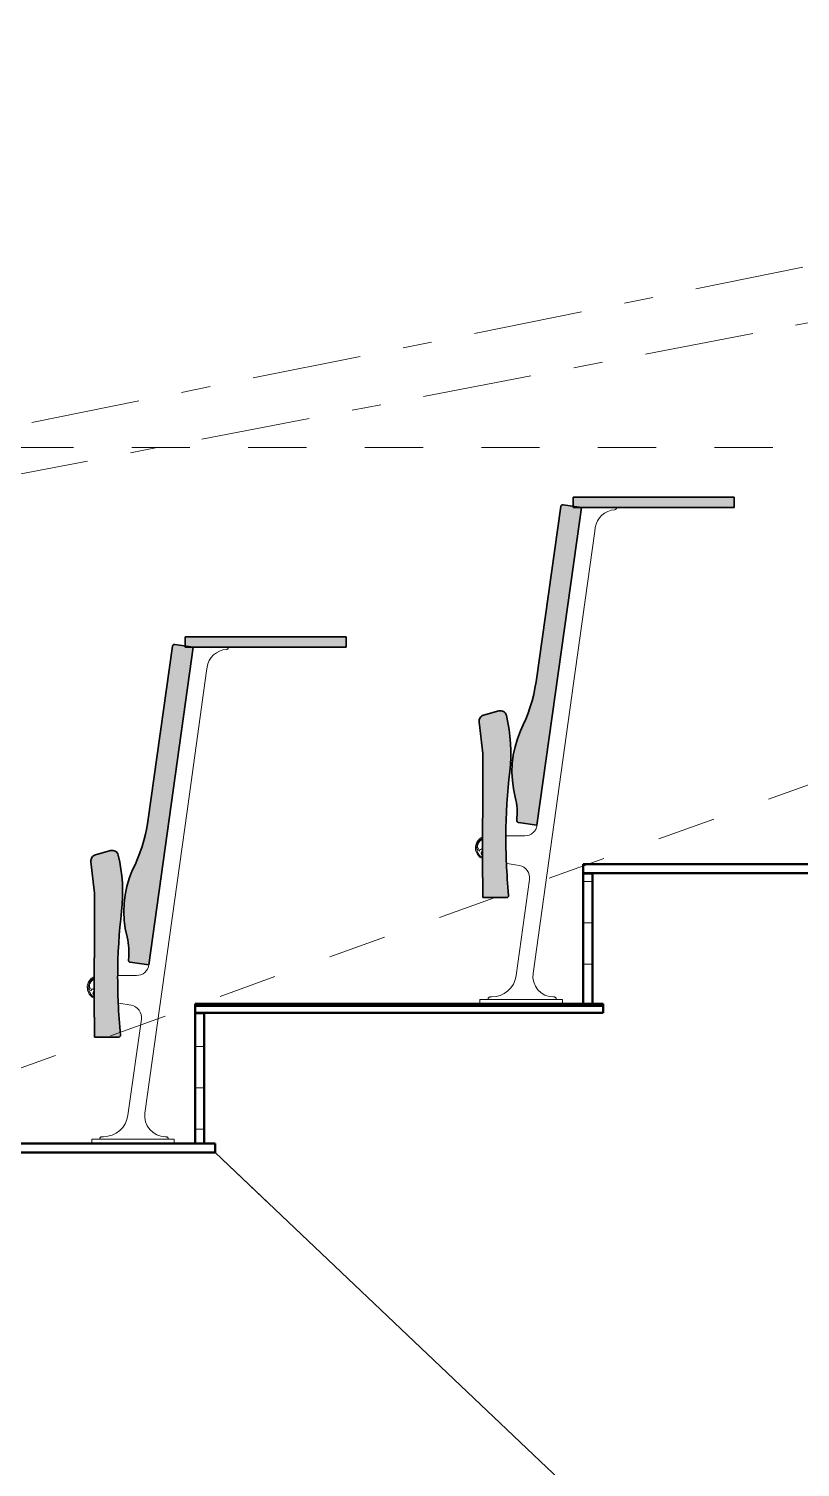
# Model space of a CAD drawing. Header units: millimetres. Extents: x -46868 to 156519, y -87156 to 18123.
# Drawn here: x 135890 to 137758, y -81074 to -77593 of the extents above; entities that cross this region are included whole.
import ezdxf

# ---------------------------------------------------------------- set-up
doc = ezdxf.new("R2010")
doc.units = ezdxf.units.MM
doc.header["$MEASUREMENT"] = 0
for name, pattern in [('Dashed', [2822.222233, 1411.111116, -1411.111116]), ('Double Dashed', [546.805537, 264.583325, -105.833328, 70.555556, -105.833328]), ('Wipeout_Contour', [1000, 0, -1000])]:
    doc.linetypes.add(name, pattern=pattern)
for name, color, linetype, lineweight, true_color in [('0_Pen_No__105', 7, 'Continuous', 15, 0xa6a6a6), ('New_A-20-M_Floor_Slab_Pen_No__107', 7, 'Continuous', 15, 0xa6a6a6), ('New_A-20-M_Floor_Slab_Pen_No__27', 7, 'Continuous', 50, 0x2a2a2a), ('New_A-20-M_Floor_Slab_Pen_No__29', 7, 'Continuous', 50, 0x2a2a2a), ('New_A-35-M_FFE_Fixed_Pen_No__104', 7, 'Continuous', 15, 0xa6a6a6), ('New_A-35-M_FFE_Fixed_Pen_No__44', 7, 'Continuous', 35, 0x444444)]:
    doc.layers.add(name, color=color, linetype=linetype, lineweight=lineweight, true_color=true_color)
for name, color, linetype, lineweight in [('0_Pen_No__85', 8, 'Continuous', 20), ('A-35-M_FFE_Sanitary_Pen_No__1', 7, 'Continuous', 13), ('A-35-M_FFE_Sanitary_Pen_No__87', 8, 'Continuous', 20), ('New_A-20-M_Floor_Slab_Pen_No__180', 1, 'Continuous', 200), ('New_A-35-M_FFE_Fixed_Pen_No__1', 7, 'Continuous', 13)]:
    doc.layers.add(name, color=color, linetype=linetype, lineweight=lineweight)
doc.layers.add('New_A-20-M_Floor_Slab', color=7, linetype='Continuous')
doc.layers.add('New_A-35-M_FFE_Fixed', color=7, linetype='Continuous')
doc.dimstyles.new('GENERATED_STYLE__8', dxfattribs={"dimtxt": 0.18, "dimasz": 182.4, "dimexe": 0.18, "dimexo": 0.0625, "dimgap": 0.09, "dimtad": 0, "dimtih": 1, "dimtoh": 1, "dimdec": 4, "dimzin": 0, "dimdsep": 46, "dimcen": 0.09, "dimadec": 0, "dimazin": 0, "dimtfac": 1, "dimtdec": 4, "dimtmove": 0, "dimatfit": 3, "dimldrblk": 'ARROWHEAD_5', "dimfxl": 1, "dimtolj": 1, "dimtzin": 0, "dimarcsym": 0})
pattern_1 = [(0, (84174.42, -82656.04), (0, 100), [])]

# ---------------------------------------------------------------- blocks, each defined once
blk = doc.blocks.new('Section Elem_25_1', base_point=(84174.4, -82656))
at = {"color": 254, "linetype": 'Wipeout_Contour', "lineweight": 0, "ltscale": 632455.690368}
blk.add_wipeout([(136314.9, -79975), (136292.9, -79975), (136292.9, -80290.3), (136314.9, -80290.3)], dxfattribs=at).dxf.layer = 'New_A-20-M_Floor_Slab'
at = {"layer": 'New_A-20-M_Floor_Slab_Pen_No__107', "linetype": 'Continuous'}
h = blk.add_hatch(dxfattribs=at)
h.set_pattern_fill('Plywood_0001', color=256, style=0, pattern_type=2)
h.set_pattern_definition(pattern_1)
h.paths.add_polyline_path([(136314.9, -79975), (136292.9, -79975), (136292.9, -80290.3), (136314.9, -80290.3)])
at = {"layer": 'New_A-20-M_Floor_Slab_Pen_No__27', "linetype": 'Continuous'}
for p, q in [((136292.9, -79975), (136292.9, -80290.3)), ((136314.9, -79975), (136292.9, -79975)), ((136314.9, -79975), (136314.9, -80290.3)), ((136314.9, -80290.3), (136292.9, -80290.3))]:
    blk.add_line(p, q, dxfattribs=at)
blk = doc.blocks.new('Section Elem_26_1', base_point=(84174.4, -82656))
at = {"color": 254, "linetype": 'Wipeout_Contour', "lineweight": 0, "ltscale": 635019.270195}
blk.add_wipeout([(137254.9, -79637), (137232.9, -79637), (137232.9, -79952.3), (137254.9, -79952.3)], dxfattribs=at).dxf.layer = 'New_A-20-M_Floor_Slab'
at = {"layer": 'New_A-20-M_Floor_Slab_Pen_No__107', "linetype": 'Continuous'}
h = blk.add_hatch(dxfattribs=at)
h.set_pattern_fill('Plywood_0001', color=256, style=0, pattern_type=2)
h.set_pattern_definition(pattern_1)
h.paths.add_polyline_path([(137254.9, -79637), (137232.9, -79637), (137232.9, -79952.3), (137254.9, -79952.3)])
at = {"layer": 'New_A-20-M_Floor_Slab_Pen_No__27', "linetype": 'Continuous'}
for p, q in [((137232.9, -79637), (137232.9, -79952.3)), ((137254.9, -79637), (137232.9, -79637)), ((137254.9, -79637), (137254.9, -79952.3)), ((137254.9, -79952.3), (137232.9, -79952.3))]:
    blk.add_line(p, q, dxfattribs=at)
blk = doc.blocks.new('Section Elem_33_1', base_point=(84174.4, -82656))
at = {"layer": 'New_A-35-M_FFE_Fixed_Pen_No__44', "linetype": 'Continuous'}
for q in [(137208.5, -78725.9), (137598.5, -78750.9)]:
    blk.add_line((137598.5, -78725.9), q, dxfattribs=at)
at = {"color": 254, "linetype": 'Wipeout_Contour', "lineweight": 0, "ltscale": 6970389.650824019}
blk.add_wipeout([(136974.3, -79574.8), (136976.3, -79584.8), (136982, -79593.4), (136988.9, -79598), (136988.9, -79592.6), (136988.1, -79592.5), (136986.3, -79591), (136985.4, -79588.9), (136985.7, -79586.6), (136986.9, -79584.7), (136988.9, -79583.6), (136988.9, -79583.6), (136988.9, -79576.4), (136988.7, -79576.7), (136987.6, -79577.6), (136986.3, -79578.2), (136985, -79578.6), (136983.5, -79578.7), (136982.1, -79578.5), (136981.6, -79582.8), (136976, -79579.7), (136979.2, -79577), (136978.5, -79576.3), (136977.9, -79575.5), (136977.5, -79574.6), (136977.1, -79573.7), (136976.9, -79572.8), (136976.8, -79571.8), (136976.9, -79570.8), (136977.1, -79569.9), (136977.6, -79567.9), (136978.3, -79565.9), (136979.1, -79564), (136980.2, -79562.1), (136981.4, -79560.4), (136982.7, -79558.8), (136984.2, -79557.3), (136985.8, -79555.9), (136987.2, -79554.8), (136988.7, -79553.9), (136988.9, -79553.8), (136988.9, -79551.5), (136982, -79556.2), (136976.3, -79564.7)], dxfattribs=at).dxf.layer = 'New_A-35-M_FFE_Fixed'
at = {"color": 254, "linetype": 'Wipeout_Contour', "lineweight": 0, "ltscale": 634767.286983}
blk.add_wipeout([(137182.5, -79951.8), (137182.5, -79941.8), (136982.5, -79941.8), (136982.5, -79951.8)], dxfattribs=at).dxf.layer = 'New_A-35-M_FFE_Fixed'
at = {"layer": 'New_A-35-M_FFE_Fixed_Pen_No__1', "linetype": 'Continuous'}
blk.add_line((136982.5, -79951.8), (136982.5, -79941.8), dxfattribs=at)
at = {"color": 254, "linetype": 'Wipeout_Contour', "lineweight": 0, "ltscale": 2376251.11268855}
blk.add_wipeout([(136975, -79561.1), (136971.8, -79570.9), (136972.3, -79581.3), (136976.4, -79590.8), (136983.6, -79598.3), (136988.9, -79600.8), (136988.9, -79598), (136982, -79593.4), (136976.3, -79584.8), (136974.3, -79574.8), (136976.3, -79564.7), (136982, -79556.2), (136988.9, -79551.5), (136988.9, -79548.5), (136981.5, -79552.9)], dxfattribs=at).dxf.layer = 'New_A-35-M_FFE_Fixed'
at = {"color": 254, "linetype": 'Wipeout_Contour', "lineweight": 0, "ltscale": 4594041.708214154}
blk.add_wipeout([(136976, -79579.7), (136981.6, -79582.8), (136982.1, -79578.5), (136983.5, -79578.7), (136985, -79578.6), (136986.3, -79578.2), (136987.6, -79577.6), (136988.7, -79576.7), (136988.9, -79576.4), (136988.9, -79553.8), (136988.7, -79553.9), (136987.2, -79554.8), (136985.8, -79555.9), (136984.2, -79557.3), (136982.7, -79558.8), (136981.4, -79560.4), (136980.2, -79562.1), (136979.1, -79564), (136978.3, -79565.9), (136977.6, -79567.9), (136977.1, -79569.9), (136976.9, -79570.8), (136976.8, -79571.8), (136976.9, -79572.8), (136977.1, -79573.7), (136977.5, -79574.6), (136977.9, -79575.5), (136978.5, -79576.3), (136979.2, -79577)], dxfattribs=at).dxf.layer = 'New_A-35-M_FFE_Fixed'
at = {"layer": 'New_A-35-M_FFE_Fixed_Pen_No__1', "linetype": 'Continuous'}
for p, q in [((136975, -79561.1), (136981.5, -79552.9)), ((136976.3, -79564.7), (136982, -79556.2)), ((136978.3, -79565.9), (136979.1, -79564)), ((136979.1, -79564), (136980.2, -79562.1)), ((136980.2, -79562.1), (136981.4, -79560.4)), ((136981.4, -79560.4), (136982.7, -79558.8)), ((136982.7, -79558.8), (136984.2, -79557.3))]:
    blk.add_line(p, q, dxfattribs=at)
at = {"color": 254, "linetype": 'Wipeout_Contour', "lineweight": 0, "ltscale": 1267432.644811371}
blk.add_wipeout([(136985.7, -79586.6), (136985.4, -79588.9), (136986.3, -79591), (136988.1, -79592.5), (136988.9, -79592.6), (136988.9, -79583.6), (136988.9, -79583.6), (136986.9, -79584.7)], dxfattribs=at).dxf.layer = 'New_A-35-M_FFE_Fixed'
at = {"layer": 'New_A-35-M_FFE_Fixed_Pen_No__1', "linetype": 'Continuous'}
for p, q in [((136971.8, -79570.9), (136975, -79561.1)), ((136972.3, -79581.3), (136971.8, -79570.9)), ((136974.3, -79574.8), (136976.3, -79564.7)), ((136976.8, -79571.8), (136976.9, -79570.8)), ((136976.9, -79572.8), (136976.8, -79571.8)), ((136976.9, -79570.8), (136977.1, -79569.9)), ((136977.1, -79573.7), (136976.9, -79572.8)), ((136977.1, -79569.9), (136977.6, -79567.9)), ((136977.6, -79567.9), (136978.3, -79565.9)), ((136976.4, -79590.8), (136972.3, -79581.3)), ((136976.3, -79584.8), (136974.3, -79574.8)), ((136976, -79579.7), (136979.2, -79577)), ((136981.6, -79582.8), (136976, -79579.7)), ((136982, -79593.4), (136976.3, -79584.8)), ((136983.6, -79598.3), (136976.4, -79590.8)), ((136977.5, -79574.6), (136977.1, -79573.7)), ((136977.9, -79575.5), (136977.5, -79574.6)), ((136978.5, -79576.3), (136977.9, -79575.5)), ((136979.2, -79577), (136978.5, -79576.3)), ((136982.1, -79578.5), (136981.6, -79582.8)), ((136983.5, -79578.7), (136982.1, -79578.5)), ((136985, -79578.6), (136983.5, -79578.7))]:
    blk.add_line(p, q, dxfattribs=at)
at = {"color": 254, "linetype": 'Wipeout_Contour', "lineweight": 0, "ltscale": 15218932.52900509}
blk.add_wipeout([(137002.5, -79941.8), (137167.5, -79941.8), (137167.5, -79940.8), (137167.4, -79939.8), (137167.1, -79938.9), (137166.6, -79938), (137166, -79937.3), (137165.2, -79936.6), (137164.4, -79936.2), (137163.4, -79935.9), (137162.5, -79935.8), (137160.9, -79935.8), (137150.3, -79934.6), (137140.2, -79931.3), (137131, -79925.9), (137123.2, -79918.6), (137117.1, -79909.9), (137113, -79900), (137111.1, -79889.5), (137111.4, -79878.9), (137262, -78799.9), (137263.9, -78791.6), (137267.3, -78783.6), (137271.9, -78776.4), (137277.7, -78770.1), (137284.5, -78764.8), (137292.1, -78760.8), (137300.3, -78758.1), (137308.8, -78756.9), (137309.7, -78756.8), (137310.6, -78756.5), (137311.4, -78756), (137312.1, -78755.4), (137312.7, -78754.6), (137313.1, -78753.8), (137313.4, -78752.9), (137313.5, -78751.9), (137313.5, -78750.9), (137228.5, -78750.9), (137121.1, -79519.9), (137119.9, -79525.1), (137117.8, -79530.1), (137114.8, -79534.5), (137111.1, -79538.4), (137106.8, -79541.5), (137101.9, -79543.9), (137096.8, -79545.3), (137091.4, -79545.8), (137045.5, -79545.8), (137045.4, -79549.4), (137045.4, -79553), (137045.5, -79556.6), (137045.5, -79560.3), (137045.5, -79563.9), (137045.5, -79567.5), (137045.6, -79571.1), (137045.6, -79574.8), (137045.7, -79579.4), (137045.8, -79584.1), (137045.9, -79588.8), (137046.1, -79593.5), (137046.2, -79598.2), (137046.4, -79602.8), (137046.5, -79607.5), (137046.7, -79612.2), (137046.7, -79612.4), (137048.2, -79612.7), (137058.2, -79614.4), (137068.2, -79616.1), (137078.2, -79617.7), (137083.8, -79619.2), (137088.9, -79621.8), (137093.5, -79625.3), (137097.3, -79629.6), (137100.2, -79634.6), (137102.2, -79640), (137103, -79645.7), (137102.8, -79651.4), (137070.3, -79884.1), (137067.9, -79894.5), (137063.6, -79904.4), (137057.7, -79913.3), (137050.3, -79921.1), (137041.6, -79927.3), (137031.9, -79932), (137021.6, -79934.8), (137010.9, -79935.8), (137007.5, -79935.8), (137006.5, -79935.9), (137005.6, -79936.2), (137004.7, -79936.6), (137003.9, -79937.3), (137003.3, -79938), (137002.8, -79938.9), (137002.6, -79939.8), (137002.5, -79940.8)], dxfattribs=at).dxf.layer = 'New_A-35-M_FFE_Fixed'
at = {"layer": 'New_A-35-M_FFE_Fixed_Pen_No__104', "linetype": 'Continuous'}
for points in [[(137598.5, -78750.9), (137598.5, -78725.9), (137208.5, -78725.9), (137208.5, -78750.9)], [(137178.5, -78747.9), (137178.3, -78748.9), (137118.5, -79173.3), (137116, -79188.7), (137112.8, -79204), (137109, -79219.1), (137104.6, -79234), (137099.5, -79248.8), (137093.8, -79263.3), (137087.5, -79277.6), (137080.6, -79291.5), (137073.3, -79310.7), (137067.6, -79330.4), (137063.5, -79350.5), (137061.1, -79370.9), (137060.3, -79391.4), (137061.3, -79411.9), (137063.9, -79432.2), (137068.2, -79452.3), (137069.7, -79459.1), (137071, -79466.1), (137071.9, -79473), (137072.6, -79480), (137072.8, -79487), (137072.8, -79494), (137072.4, -79501.1), (137071.7, -79508), (137071.7, -79509), (137071.9, -79510), (137072.2, -79510.9), (137072.7, -79511.7), (137073.4, -79512.4), (137074.2, -79513), (137075.1, -79513.4), (137076, -79513.6), (137120.6, -79519.8), (137224.3, -78780.6), (137228.5, -78750.9), (137183.9, -78744.6), (137182.9, -78744.6), (137182, -78744.8), (137181.1, -78745.1), (137180.2, -78745.6), (137179.5, -78746.3), (137178.9, -78747.1)], [(137051.6, -79692.8), (137052, -79691.8), (137052.2, -79690.8), (137052.2, -79689.8), (137051.3, -79680.1), (137050.4, -79670.4), (137049.7, -79660.7), (137048.9, -79651), (137048.3, -79641.3), (137047.7, -79631.6), (137047.2, -79621.9), (137046.7, -79612.2), (137046.5, -79607.5), (137046.4, -79602.8), (137046.2, -79598.2), (137046.1, -79593.5), (137045.9, -79588.8), (137045.8, -79584.1), (137045.7, -79579.4), (137045.6, -79574.8), (137045.6, -79571.1), (137045.5, -79567.5), (137045.5, -79563.9), (137045.5, -79560.3), (137045.5, -79556.6), (137045.4, -79553), (137045.4, -79549.4), (137045.5, -79545.8), (137045.7, -79526.3), (137046.2, -79506.8), (137046.9, -79487.4), (137048, -79467.9), (137049.3, -79448.5), (137050.9, -79429.1), (137052.7, -79409.7), (137054.8, -79390.3), (137056.4, -79373.3), (137057.3, -79356.2), (137057.4, -79339.2), (137056.8, -79322.1), (137055.4, -79305), (137053.2, -79288.1), (137050.4, -79271.2), (137046.7, -79254.5), (137045.7, -79251.7), (137044.2, -79249.1), (137042.2, -79246.8), (137039.7, -79245.1), (137037, -79243.8), (137034.1, -79243.1), (137031.1, -79243), (137028.1, -79243.6), (136991.5, -79253.9), (136989, -79254.8), (136986.6, -79256.2), (136984.6, -79258), (136983, -79260.2), (136981.7, -79262.6), (136980.9, -79265.1), (136980.6, -79267.8), (136980.7, -79270.5), (136989.5, -79346.4), (136989.5, -79502.8), (136988.9, -79502.8), (136988.9, -79634.8), (136988.9, -79646.8), (136989.5, -79646.8), (136989.4, -79695.3), (136995.4, -79695.3), (137007.4, -79695.3), (137047.2, -79695.3), (137048.3, -79695.2), (137049.3, -79694.8), (137050.2, -79694.3), (137051, -79693.6)]]:
    blk.add_hatch(color=256, dxfattribs=at).paths.add_polyline_path(points)
at = {"layer": 'New_A-35-M_FFE_Fixed_Pen_No__1', "linetype": 'Continuous'}
for p, q in [((137277.7, -78770.1), (137271.9, -78776.4)), ((137284.5, -78764.8), (137277.7, -78770.1)), ((137292.1, -78760.8), (137284.5, -78764.8)), ((137300.3, -78758.1), (137292.1, -78760.8)), ((137308.8, -78756.9), (137300.3, -78758.1)), ((137309.7, -78756.8), (137308.8, -78756.9)), ((137310.6, -78756.5), (137309.7, -78756.8)), ((137311.4, -78756), (137310.6, -78756.5)), ((137312.1, -78755.4), (137311.4, -78756)), ((137312.7, -78754.6), (137312.1, -78755.4)), ((137313.1, -78753.8), (137312.7, -78754.6)), ((137313.4, -78752.9), (137313.1, -78753.8)), ((137313.5, -78751.9), (137313.4, -78752.9)), ((137313.5, -78750.9), (137313.5, -78751.9)), ((137201.2, -78946.7), (137224.3, -78780.6)), ((137262, -78799.9), (137260.9, -78808.4)), ((137263.9, -78791.6), (137262, -78799.9)), ((137267.3, -78783.6), (137263.9, -78791.6)), ((137271.9, -78776.4), (137267.3, -78783.6)), ((137260.9, -78808.4), (137213.4, -79148.4)), ((137173.8, -79142.9), (137201.2, -78946.7)), ((137213.4, -79148.4), (137111.4, -79878.9)), ((137127.6, -79473.8), (137173.8, -79142.9)), ((137121.1, -79519.9), (137127.6, -79473.8)), ((137111.1, -79538.4), (137114.8, -79534.5)), ((137114.8, -79534.5), (137117.8, -79530.1)), ((137117.8, -79530.1), (137119.9, -79525.1)), ((137119.9, -79525.1), (137121.1, -79519.9)), ((136981.5, -79552.9), (136988.9, -79548.5)), ((136982, -79556.2), (136988.9, -79551.5)), ((136984.2, -79557.3), (136985.8, -79555.9)), ((136985.8, -79555.9), (136987.2, -79554.8)), ((136987.2, -79554.8), (136988.7, -79553.9)), ((136988.7, -79553.9), (136988.9, -79553.8)), ((137045.5, -79545.8), (137091.4, -79545.8)), ((137091.4, -79545.8), (137096.8, -79545.3)), ((137096.8, -79545.3), (137101.9, -79543.9)), ((137101.9, -79543.9), (137106.8, -79541.5)), ((137106.8, -79541.5), (137111.1, -79538.4)), ((136988.9, -79598), (136982, -79593.4)), ((136988.9, -79600.8), (136983.6, -79598.3)), ((136986.3, -79578.2), (136985, -79578.6)), ((136985.7, -79586.6), (136985.4, -79588.9)), ((136985.4, -79588.9), (136986.3, -79591)), ((136986.9, -79584.7), (136985.7, -79586.6)), ((136987.6, -79577.6), (136986.3, -79578.2)), ((136986.3, -79591), (136988.1, -79592.5)), ((136988.9, -79583.6), (136986.9, -79584.7)), ((136988.7, -79576.7), (136987.6, -79577.6)), ((136988.1, -79592.5), (136988.9, -79592.6)), ((136988.9, -79576.4), (136988.7, -79576.7)), ((137048.2, -79612.7), (137046.7, -79612.4)), ((137058.2, -79614.4), (137048.2, -79612.7)), ((137068.2, -79616.1), (137058.2, -79614.4)), ((137078.2, -79617.7), (137068.2, -79616.1)), ((137083.8, -79619.2), (137078.2, -79617.7)), ((137088.9, -79621.8), (137083.8, -79619.2)), ((137093.5, -79625.3), (137088.9, -79621.8)), ((137097.3, -79629.6), (137093.5, -79625.3)), ((137100.2, -79634.6), (137097.3, -79629.6)), ((137102.2, -79640), (137100.2, -79634.6)), ((137103, -79645.7), (137102.2, -79640)), ((137070.3, -79884.1), (137102.8, -79651.4)), ((137102.8, -79651.4), (137103, -79645.7)), ((137067.9, -79894.5), (137070.3, -79884.1)), ((137111.4, -79878.9), (137111.1, -79889.5)), ((137041.6, -79927.3), (137050.3, -79921.1)), ((137050.3, -79921.1), (137057.7, -79913.3)), ((137057.7, -79913.3), (137063.6, -79904.4)), ((137063.6, -79904.4), (137067.9, -79894.5)), ((137111.1, -79889.5), (137113, -79900)), ((137113, -79900), (137117.1, -79909.9)), ((137117.1, -79909.9), (137123.2, -79918.6)), ((137123.2, -79918.6), (137131, -79925.9)), ((136982.5, -79941.8), (137182.5, -79941.8)), ((137182.5, -79951.8), (136982.5, -79951.8)), ((137002.5, -79940.8), (137002.6, -79939.8)), ((137002.5, -79941.8), (137002.5, -79940.8)), ((137002.6, -79939.8), (137002.8, -79938.9)), ((137002.8, -79938.9), (137003.3, -79938)), ((137003.3, -79938), (137003.9, -79937.3)), ((137003.9, -79937.3), (137004.7, -79936.6)), ((137004.7, -79936.6), (137005.6, -79936.2)), ((137005.6, -79936.2), (137006.5, -79935.9)), ((137006.5, -79935.9), (137007.5, -79935.8)), ((137007.5, -79935.8), (137010.9, -79935.8)), ((137010.9, -79935.8), (137021.6, -79934.8)), ((137021.6, -79934.8), (137031.9, -79932)), ((137031.9, -79932), (137041.6, -79927.3)), ((137131, -79925.9), (137140.2, -79931.3)), ((137140.2, -79931.3), (137150.3, -79934.6)), ((137150.3, -79934.6), (137160.9, -79935.8)), ((137160.9, -79935.8), (137162.5, -79935.8)), ((137162.5, -79935.8), (137163.4, -79935.9)), ((137163.4, -79935.9), (137164.4, -79936.2)), ((137164.4, -79936.2), (137165.2, -79936.6)), ((137165.2, -79936.6), (137166, -79937.3)), ((137166, -79937.3), (137166.6, -79938)), ((137166.6, -79938), (137167.1, -79938.9)), ((137167.1, -79938.9), (137167.4, -79939.8)), ((137167.4, -79939.8), (137167.5, -79940.8)), ((137167.5, -79940.8), (137167.5, -79941.8)), ((137182.5, -79941.8), (137182.5, -79951.8))]:
    blk.add_line(p, q, dxfattribs=at)
at = {"layer": 'New_A-35-M_FFE_Fixed_Pen_No__44', "linetype": 'Continuous'}
for p, q in [((137208.5, -78725.9), (137208.5, -78750.9)), ((137598.5, -78750.9), (137208.5, -78750.9)), ((136989.5, -79502.8), (136988.9, -79502.8)), ((136989.5, -79646.8), (136988.9, -79646.8)), ((136989.5, -79646.8), (136989.4, -79695.3))]:
    blk.add_line(p, q, dxfattribs=at)
at = {"layer": 'New_A-35-M_FFE_Fixed_Pen_No__44', "linetype": 'Continuous', "flags": 128}
for points in [[(137228.5, -78750.9), (137183.9, -78744.6), (137182.9, -78744.6), (137182, -78744.8), (137181.1, -78745.1), (137180.2, -78745.6), (137179.5, -78746.3), (137178.9, -78747.1), (137178.5, -78747.9), (137178.3, -78748.9), (137118.5, -79173.3), (137116, -79188.7), (137112.8, -79204), (137109, -79219.1), (137104.6, -79234), (137099.5, -79248.8), (137093.8, -79263.3), (137087.5, -79277.6), (137080.6, -79291.5), (137073.3, -79310.7), (137067.6, -79330.4), (137063.5, -79350.5), (137061.1, -79370.9), (137060.3, -79391.4), (137061.3, -79411.9), (137063.9, -79432.2), (137068.2, -79452.3), (137069.7, -79459.1), (137071, -79466.1), (137071.9, -79473), (137072.6, -79480), (137072.8, -79487), (137072.8, -79494), (137072.4, -79501.1), (137071.7, -79508), (137071.7, -79509), (137071.9, -79510), (137072.2, -79510.9), (137072.7, -79511.7), (137073.4, -79512.4), (137074.2, -79513), (137075.1, -79513.4), (137076, -79513.6), (137120.6, -79519.8)], [(137228.5, -78750.9), (137224.3, -78780.6), (137120.6, -79519.8)], [(136989.4, -79695.3), (136995.4, -79695.3), (137007.4, -79695.3), (137047.2, -79695.3), (137048.3, -79695.2), (137049.3, -79694.8), (137050.2, -79694.3), (137051, -79693.6), (137051.6, -79692.8), (137052, -79691.8), (137052.2, -79690.8), (137052.2, -79689.8), (137051.3, -79680.1), (137050.4, -79670.4), (137049.7, -79660.7), (137048.9, -79651), (137048.3, -79641.3), (137047.7, -79631.6), (137047.2, -79621.9), (137046.7, -79612.2), (137046.5, -79607.5), (137046.4, -79602.8), (137046.2, -79598.2), (137046.1, -79593.5), (137045.9, -79588.8), (137045.8, -79584.1), (137045.7, -79579.4), (137045.6, -79574.8), (137045.6, -79571.1), (137045.5, -79567.5), (137045.5, -79563.9), (137045.5, -79560.3), (137045.5, -79556.6), (137045.4, -79553), (137045.4, -79549.4), (137045.5, -79545.8), (137045.7, -79526.3), (137046.2, -79506.8), (137046.9, -79487.4), (137048, -79467.9), (137049.3, -79448.5), (137050.9, -79429.1), (137052.7, -79409.7), (137054.8, -79390.3), (137056.4, -79373.3), (137057.3, -79356.2), (137057.4, -79339.2), (137056.8, -79322.1), (137055.4, -79305), (137053.2, -79288.1), (137050.4, -79271.2), (137046.7, -79254.5), (137045.7, -79251.7), (137044.2, -79249.1), (137042.2, -79246.8), (137039.7, -79245.1), (137037, -79243.8), (137034.1, -79243.1), (137031.1, -79243), (137028.1, -79243.6), (136991.5, -79253.9), (136989, -79254.8), (136986.6, -79256.2), (136984.6, -79258), (136983, -79260.2), (136981.7, -79262.6), (136980.9, -79265.1), (136980.6, -79267.8), (136980.7, -79270.5), (136989.5, -79346.4), (136989.5, -79502.8)], [(136988.9, -79502.8), (136988.9, -79634.8), (136988.9, -79646.8)]]:
    blk.add_lwpolyline(points, dxfattribs=at)
blk = doc.blocks.new('Section Elem_34_1', base_point=(84174.4, -82656))
at = {"color": 254, "linetype": 'Wipeout_Contour', "lineweight": 0, "ltscale": 2366633.582794873}
blk.add_wipeout([(136031.8, -79908.9), (136032.3, -79919.3), (136036.4, -79928.8), (136043.6, -79936.3), (136048.9, -79938.8), (136048.9, -79936), (136042, -79931.4), (136036.3, -79922.8), (136034.3, -79912.8), (136036.3, -79902.7), (136042, -79894.2), (136048.9, -79889.5), (136048.9, -79886.5), (136041.5, -79890.9), (136035, -79899.1)], dxfattribs=at).dxf.layer = 'New_A-35-M_FFE_Fixed'
at = {"color": 254, "linetype": 'Wipeout_Contour', "lineweight": 0, "ltscale": 4575447.070023526}
blk.add_wipeout([(136036, -79917.7), (136041.6, -79920.8), (136042.1, -79916.5), (136043.5, -79916.7), (136045, -79916.6), (136046.3, -79916.2), (136047.6, -79915.6), (136048.7, -79914.7), (136048.9, -79914.4), (136048.9, -79891.8), (136048.7, -79891.9), (136047.2, -79892.8), (136045.8, -79893.9), (136044.2, -79895.3), (136042.7, -79896.8), (136041.4, -79898.4), (136040.2, -79900.1), (136039.1, -79902), (136038.3, -79903.9), (136037.6, -79905.9), (136037.1, -79907.9), (136036.9, -79908.8), (136036.8, -79909.8), (136036.9, -79910.8), (136037.1, -79911.7), (136037.5, -79912.6), (136037.9, -79913.5), (136038.5, -79914.3), (136039.2, -79915)], dxfattribs=at).dxf.layer = 'New_A-35-M_FFE_Fixed'
at = {"color": 254, "linetype": 'Wipeout_Contour', "lineweight": 0, "ltscale": 1262303.586716736}
blk.add_wipeout([(136045.7, -79924.6), (136045.4, -79926.9), (136046.3, -79929), (136048.1, -79930.5), (136048.9, -79930.6), (136048.9, -79921.6), (136048.9, -79921.6), (136046.9, -79922.7)], dxfattribs=at).dxf.layer = 'New_A-35-M_FFE_Fixed'
at = {"color": 254, "linetype": 'Wipeout_Contour', "lineweight": 0, "ltscale": 15157340.18974682}
blk.add_wipeout([(136062.5, -80278.8), (136062.5, -80279.8), (136227.5, -80279.8), (136227.5, -80278.8), (136227.4, -80277.8), (136227.1, -80276.9), (136226.6, -80276), (136226, -80275.3), (136225.2, -80274.6), (136224.4, -80274.2), (136223.4, -80273.9), (136222.5, -80273.8), (136220.9, -80273.8), (136210.3, -80272.6), (136200.2, -80269.3), (136191, -80263.9), (136183.2, -80256.6), (136177.1, -80247.9), (136173, -80238), (136171.1, -80227.5), (136171.4, -80216.9), (136322, -79137.9), (136323.9, -79129.6), (136327.3, -79121.6), (136331.9, -79114.4), (136337.7, -79108.1), (136344.5, -79102.8), (136352.1, -79098.8), (136360.3, -79096.1), (136368.8, -79094.9), (136369.7, -79094.8), (136370.6, -79094.5), (136371.4, -79094), (136372.1, -79093.4), (136372.7, -79092.6), (136373.1, -79091.8), (136373.4, -79090.9), (136373.5, -79089.9), (136373.5, -79088.9), (136288.5, -79088.9), (136181.1, -79857.9), (136179.9, -79863.1), (136177.8, -79868.1), (136174.8, -79872.5), (136171.1, -79876.4), (136166.8, -79879.5), (136161.9, -79881.9), (136156.8, -79883.3), (136151.4, -79883.8), (136105.5, -79883.8), (136105.4, -79887.4), (136105.4, -79891), (136105.5, -79894.6), (136105.5, -79898.3), (136105.5, -79901.9), (136105.5, -79905.5), (136105.6, -79909.1), (136105.6, -79912.8), (136105.7, -79917.4), (136105.8, -79922.1), (136105.9, -79926.8), (136106.1, -79931.5), (136106.2, -79936.2), (136106.4, -79940.8), (136106.5, -79945.5), (136106.7, -79950.2), (136106.7, -79950.4), (136108.2, -79950.7), (136118.2, -79952.4), (136128.2, -79954.1), (136138.2, -79955.7), (136143.8, -79957.2), (136148.9, -79959.8), (136153.5, -79963.3), (136157.3, -79967.6), (136160.2, -79972.6), (136162.2, -79978), (136163, -79983.7), (136162.8, -79989.4), (136130.3, -80222.1), (136127.9, -80232.5), (136123.6, -80242.4), (136117.7, -80251.3), (136110.3, -80259.1), (136101.6, -80265.3), (136091.9, -80270), (136081.6, -80272.8), (136070.9, -80273.8), (136067.5, -80273.8), (136066.5, -80273.9), (136065.6, -80274.2), (136064.7, -80274.6), (136063.9, -80275.3), (136063.3, -80276), (136062.8, -80276.9), (136062.6, -80277.8)], dxfattribs=at).dxf.layer = 'New_A-35-M_FFE_Fixed'
blk = doc.blocks.new('Section Elem_35_1', base_point=(84174.4, -82656))
at = {"layer": 'New_A-35-M_FFE_Fixed_Pen_No__104', "linetype": 'Continuous'}
for points in [[(136238.5, -79085.9), (136238.3, -79086.9), (136178.5, -79511.3), (136176, -79526.7), (136172.8, -79542), (136169, -79557.1), (136164.6, -79572), (136159.5, -79586.8), (136153.8, -79601.3), (136147.5, -79615.6), (136140.6, -79629.5), (136133.3, -79648.7), (136127.6, -79668.4), (136123.5, -79688.5), (136121.1, -79708.9), (136120.3, -79729.4), (136121.3, -79749.9), (136123.9, -79770.2), (136128.2, -79790.3), (136129.7, -79797.1), (136131, -79804.1), (136131.9, -79811), (136132.6, -79818), (136132.8, -79825), (136132.8, -79832), (136132.4, -79839.1), (136131.7, -79846), (136131.7, -79847), (136131.9, -79848), (136132.2, -79848.9), (136132.7, -79849.7), (136133.4, -79850.4), (136134.2, -79851), (136135.1, -79851.4), (136136, -79851.6), (136180.6, -79857.8), (136284.3, -79118.6), (136288.5, -79088.9), (136243.9, -79082.6), (136242.9, -79082.6), (136242, -79082.8), (136241.1, -79083.1), (136240.2, -79083.6), (136239.5, -79084.3), (136238.9, -79085.1)], [(136658.5, -79088.9), (136658.5, -79063.9), (136268.5, -79063.9), (136268.5, -79088.9)]]:
    blk.add_hatch(color=256, dxfattribs=at).paths.add_polyline_path(points)
at = {"layer": 'New_A-35-M_FFE_Fixed_Pen_No__1', "linetype": 'Continuous'}
for p, q in [((136261.2, -79284.7), (136284.3, -79118.6)), ((136331.9, -79114.4), (136327.3, -79121.6)), ((136337.7, -79108.1), (136331.9, -79114.4)), ((136344.5, -79102.8), (136337.7, -79108.1)), ((136352.1, -79098.8), (136344.5, -79102.8)), ((136360.3, -79096.1), (136352.1, -79098.8)), ((136368.8, -79094.9), (136360.3, -79096.1)), ((136369.7, -79094.8), (136368.8, -79094.9)), ((136370.6, -79094.5), (136369.7, -79094.8)), ((136371.4, -79094), (136370.6, -79094.5)), ((136372.1, -79093.4), (136371.4, -79094)), ((136372.7, -79092.6), (136372.1, -79093.4)), ((136373.1, -79091.8), (136372.7, -79092.6)), ((136373.4, -79090.9), (136373.1, -79091.8)), ((136373.5, -79089.9), (136373.4, -79090.9)), ((136373.5, -79088.9), (136373.5, -79089.9)), ((136320.9, -79146.4), (136273.4, -79486.4)), ((136322, -79137.9), (136320.9, -79146.4)), ((136323.9, -79129.6), (136322, -79137.9)), ((136327.3, -79121.6), (136323.9, -79129.6)), ((136233.8, -79480.9), (136261.2, -79284.7)), ((136273.4, -79486.4), (136171.4, -80216.9)), ((136187.6, -79811.8), (136233.8, -79480.9)), ((136181.1, -79857.9), (136187.6, -79811.8)), ((136105.5, -79883.8), (136151.4, -79883.8)), ((136151.4, -79883.8), (136156.8, -79883.3)), ((136156.8, -79883.3), (136161.9, -79881.9)), ((136161.9, -79881.9), (136166.8, -79879.5)), ((136166.8, -79879.5), (136171.1, -79876.4)), ((136171.1, -79876.4), (136174.8, -79872.5)), ((136174.8, -79872.5), (136177.8, -79868.1)), ((136177.8, -79868.1), (136179.9, -79863.1)), ((136179.9, -79863.1), (136181.1, -79857.9)), ((136108.2, -79950.7), (136106.7, -79950.4)), ((136118.2, -79952.4), (136108.2, -79950.7)), ((136128.2, -79954.1), (136118.2, -79952.4)), ((136138.2, -79955.7), (136128.2, -79954.1)), ((136143.8, -79957.2), (136138.2, -79955.7)), ((136130.3, -80222.1), (136162.8, -79989.4)), ((136148.9, -79959.8), (136143.8, -79957.2)), ((136153.5, -79963.3), (136148.9, -79959.8)), ((136157.3, -79967.6), (136153.5, -79963.3)), ((136160.2, -79972.6), (136157.3, -79967.6)), ((136162.2, -79978), (136160.2, -79972.6)), ((136163, -79983.7), (136162.2, -79978)), ((136162.8, -79989.4), (136163, -79983.7)), ((136123.6, -80242.4), (136127.9, -80232.5)), ((136127.9, -80232.5), (136130.3, -80222.1)), ((136171.4, -80216.9), (136171.1, -80227.5)), ((136171.1, -80227.5), (136173, -80238)), ((136110.3, -80259.1), (136117.7, -80251.3)), ((136117.7, -80251.3), (136123.6, -80242.4)), ((136173, -80238), (136177.1, -80247.9)), ((136177.1, -80247.9), (136183.2, -80256.6))]:
    blk.add_line(p, q, dxfattribs=at)
at = {"layer": 'New_A-35-M_FFE_Fixed_Pen_No__44', "linetype": 'Continuous'}
for p, q in [((136268.5, -79063.9), (136268.5, -79088.9)), ((136658.5, -79063.9), (136268.5, -79063.9)), ((136658.5, -79063.9), (136658.5, -79088.9)), ((136658.5, -79088.9), (136268.5, -79088.9)), ((136049.5, -79840.8), (136048.9, -79840.8)), ((136049.5, -79984.8), (136048.9, -79984.8)), ((136049.5, -79984.8), (136049.4, -80033.3))]:
    blk.add_line(p, q, dxfattribs=at)
at = {"layer": 'New_A-35-M_FFE_Fixed_Pen_No__44', "linetype": 'Continuous', "flags": 128}
for points in [[(136288.5, -79088.9), (136243.9, -79082.6), (136242.9, -79082.6), (136242, -79082.8), (136241.1, -79083.1), (136240.2, -79083.6), (136239.5, -79084.3), (136238.9, -79085.1), (136238.5, -79085.9), (136238.3, -79086.9), (136178.5, -79511.3), (136176, -79526.7), (136172.8, -79542), (136169, -79557.1), (136164.6, -79572), (136159.5, -79586.8), (136153.8, -79601.3), (136147.5, -79615.6), (136140.6, -79629.5), (136133.3, -79648.7), (136127.6, -79668.4), (136123.5, -79688.5), (136121.1, -79708.9), (136120.3, -79729.4), (136121.3, -79749.9), (136123.9, -79770.2), (136128.2, -79790.3), (136129.7, -79797.1), (136131, -79804.1), (136131.9, -79811), (136132.6, -79818), (136132.8, -79825), (136132.8, -79832), (136132.4, -79839.1), (136131.7, -79846), (136131.7, -79847), (136131.9, -79848), (136132.2, -79848.9), (136132.7, -79849.7), (136133.4, -79850.4), (136134.2, -79851), (136135.1, -79851.4), (136136, -79851.6), (136180.6, -79857.8)], [(136288.5, -79088.9), (136284.3, -79118.6), (136180.6, -79857.8)]]:
    blk.add_lwpolyline(points, dxfattribs=at)
at = {"color": 254, "linetype": 'Wipeout_Contour', "lineweight": 0, "ltscale": 6942177.749405916}
blk.add_wipeout([(136034.3, -79912.8), (136036.3, -79922.8), (136042, -79931.4), (136048.9, -79936), (136048.9, -79930.6), (136048.1, -79930.5), (136046.3, -79929), (136045.4, -79926.9), (136045.7, -79924.6), (136046.9, -79922.7), (136048.9, -79921.6), (136048.9, -79921.6), (136048.9, -79914.4), (136048.7, -79914.7), (136047.6, -79915.6), (136046.3, -79916.2), (136045, -79916.6), (136043.5, -79916.7), (136042.1, -79916.5), (136041.6, -79920.8), (136036, -79917.7), (136039.2, -79915), (136038.5, -79914.3), (136037.9, -79913.5), (136037.5, -79912.6), (136037.1, -79911.7), (136036.9, -79910.8), (136036.8, -79909.8), (136036.9, -79908.8), (136037.1, -79907.9), (136037.6, -79905.9), (136038.3, -79903.9), (136039.1, -79902), (136040.2, -79900.1), (136041.4, -79898.4), (136042.7, -79896.8), (136044.2, -79895.3), (136045.8, -79893.9), (136047.2, -79892.8), (136048.7, -79891.9), (136048.9, -79891.8), (136048.9, -79889.5), (136042, -79894.2), (136036.3, -79902.7)], dxfattribs=at).dxf.layer = 'New_A-35-M_FFE_Fixed'
at = {"color": 254, "linetype": 'Wipeout_Contour', "lineweight": 0, "ltscale": 632207.82865}
blk.add_wipeout([(136242.5, -80279.8), (136042.5, -80279.8), (136042.5, -80289.8), (136242.5, -80289.8)], dxfattribs=at).dxf.layer = 'New_A-35-M_FFE_Fixed'
at = {"layer": 'New_A-35-M_FFE_Fixed_Pen_No__104', "linetype": 'Continuous'}
blk.add_hatch(color=256, dxfattribs=at).paths.add_polyline_path([(136111.6, -80030.8), (136112, -80029.8), (136112.2, -80028.8), (136112.2, -80027.8), (136111.3, -80018.1), (136110.4, -80008.4), (136109.7, -79998.7), (136108.9, -79989), (136108.3, -79979.3), (136107.7, -79969.6), (136107.2, -79959.9), (136106.7, -79950.2), (136106.5, -79945.5), (136106.4, -79940.8), (136106.2, -79936.2), (136106.1, -79931.5), (136105.9, -79926.8), (136105.8, -79922.1), (136105.7, -79917.4), (136105.6, -79912.8), (136105.6, -79909.1), (136105.5, -79905.5), (136105.5, -79901.9), (136105.5, -79898.3), (136105.5, -79894.6), (136105.4, -79891), (136105.4, -79887.4), (136105.5, -79883.8), (136105.7, -79864.3), (136106.2, -79844.8), (136106.9, -79825.4), (136108, -79805.9), (136109.3, -79786.5), (136110.9, -79767.1), (136112.7, -79747.7), (136114.8, -79728.3), (136116.4, -79711.3), (136117.3, -79694.2), (136117.4, -79677.2), (136116.8, -79660.1), (136115.4, -79643), (136113.2, -79626.1), (136110.4, -79609.2), (136106.7, -79592.5), (136105.7, -79589.7), (136104.2, -79587.1), (136102.2, -79584.8), (136099.7, -79583.1), (136097, -79581.8), (136094.1, -79581.1), (136091.1, -79581), (136088.1, -79581.6), (136051.5, -79591.9), (136049, -79592.8), (136046.6, -79594.2), (136044.6, -79596), (136043, -79598.2), (136041.7, -79600.6), (136040.9, -79603.1), (136040.6, -79605.8), (136040.7, -79608.5), (136049.5, -79684.4), (136049.5, -79840.8), (136048.9, -79840.8), (136048.9, -79972.8), (136048.9, -79984.8), (136049.5, -79984.8), (136049.4, -80033.3), (136055.4, -80033.3), (136067.4, -80033.3), (136107.2, -80033.3), (136108.3, -80033.2), (136109.3, -80032.8), (136110.2, -80032.3), (136111, -80031.6)])
at = {"layer": 'New_A-35-M_FFE_Fixed_Pen_No__1', "linetype": 'Continuous'}
for p, q in [((136041.5, -79890.9), (136048.9, -79886.5)), ((136031.8, -79908.9), (136035, -79899.1)), ((136032.3, -79919.3), (136031.8, -79908.9)), ((136036.4, -79928.8), (136032.3, -79919.3)), ((136034.3, -79912.8), (136036.3, -79902.7)), ((136036.3, -79922.8), (136034.3, -79912.8)), ((136035, -79899.1), (136041.5, -79890.9)), ((136036, -79917.7), (136039.2, -79915)), ((136041.6, -79920.8), (136036, -79917.7)), ((136036.3, -79902.7), (136042, -79894.2)), ((136036.8, -79909.8), (136036.9, -79908.8)), ((136036.9, -79910.8), (136036.8, -79909.8)), ((136036.9, -79908.8), (136037.1, -79907.9)), ((136037.1, -79911.7), (136036.9, -79910.8)), ((136037.1, -79907.9), (136037.6, -79905.9)), ((136037.5, -79912.6), (136037.1, -79911.7)), ((136037.9, -79913.5), (136037.5, -79912.6)), ((136037.6, -79905.9), (136038.3, -79903.9)), ((136038.5, -79914.3), (136037.9, -79913.5)), ((136038.3, -79903.9), (136039.1, -79902)), ((136039.2, -79915), (136038.5, -79914.3)), ((136039.1, -79902), (136040.2, -79900.1)), ((136040.2, -79900.1), (136041.4, -79898.4)), ((136041.4, -79898.4), (136042.7, -79896.8)), ((136042.1, -79916.5), (136041.6, -79920.8)), ((136042, -79894.2), (136048.9, -79889.5)), ((136043.5, -79916.7), (136042.1, -79916.5)), ((136042.7, -79896.8), (136044.2, -79895.3)), ((136045, -79916.6), (136043.5, -79916.7)), ((136044.2, -79895.3), (136045.8, -79893.9)), ((136046.3, -79916.2), (136045, -79916.6)), ((136045.8, -79893.9), (136047.2, -79892.8)), ((136047.6, -79915.6), (136046.3, -79916.2)), ((136047.2, -79892.8), (136048.7, -79891.9)), ((136048.7, -79914.7), (136047.6, -79915.6)), ((136048.7, -79891.9), (136048.9, -79891.8)), ((136048.9, -79914.4), (136048.7, -79914.7)), ((136042, -79931.4), (136036.3, -79922.8)), ((136043.6, -79936.3), (136036.4, -79928.8)), ((136048.9, -79936), (136042, -79931.4)), ((136048.9, -79938.8), (136043.6, -79936.3)), ((136045.7, -79924.6), (136045.4, -79926.9)), ((136045.4, -79926.9), (136046.3, -79929)), ((136046.9, -79922.7), (136045.7, -79924.6)), ((136046.3, -79929), (136048.1, -79930.5)), ((136048.9, -79921.6), (136046.9, -79922.7)), ((136048.1, -79930.5), (136048.9, -79930.6)), ((136091.9, -80270), (136101.6, -80265.3)), ((136101.6, -80265.3), (136110.3, -80259.1)), ((136183.2, -80256.6), (136191, -80263.9)), ((136191, -80263.9), (136200.2, -80269.3)), ((136200.2, -80269.3), (136210.3, -80272.6)), ((136042.5, -80279.8), (136242.5, -80279.8)), ((136042.5, -80289.8), (136042.5, -80279.8)), ((136242.5, -80289.8), (136042.5, -80289.8)), ((136062.5, -80278.8), (136062.6, -80277.8)), ((136062.5, -80279.8), (136062.5, -80278.8)), ((136062.6, -80277.8), (136062.8, -80276.9)), ((136062.8, -80276.9), (136063.3, -80276)), ((136063.3, -80276), (136063.9, -80275.3)), ((136063.9, -80275.3), (136064.7, -80274.6)), ((136064.7, -80274.6), (136065.6, -80274.2)), ((136065.6, -80274.2), (136066.5, -80273.9)), ((136066.5, -80273.9), (136067.5, -80273.8)), ((136067.5, -80273.8), (136070.9, -80273.8)), ((136070.9, -80273.8), (136081.6, -80272.8)), ((136081.6, -80272.8), (136091.9, -80270)), ((136210.3, -80272.6), (136220.9, -80273.8)), ((136220.9, -80273.8), (136222.5, -80273.8)), ((136222.5, -80273.8), (136223.4, -80273.9)), ((136223.4, -80273.9), (136224.4, -80274.2)), ((136224.4, -80274.2), (136225.2, -80274.6)), ((136225.2, -80274.6), (136226, -80275.3)), ((136226, -80275.3), (136226.6, -80276)), ((136226.6, -80276), (136227.1, -80276.9)), ((136227.1, -80276.9), (136227.4, -80277.8)), ((136227.4, -80277.8), (136227.5, -80278.8)), ((136227.5, -80278.8), (136227.5, -80279.8)), ((136242.5, -80279.8), (136242.5, -80289.8))]:
    blk.add_line(p, q, dxfattribs=at)
at = {"layer": 'New_A-35-M_FFE_Fixed_Pen_No__44', "linetype": 'Continuous', "flags": 128}
for points in [[(136049.4, -80033.3), (136055.4, -80033.3), (136067.4, -80033.3), (136107.2, -80033.3), (136108.3, -80033.2), (136109.3, -80032.8), (136110.2, -80032.3), (136111, -80031.6), (136111.6, -80030.8), (136112, -80029.8), (136112.2, -80028.8), (136112.2, -80027.8), (136111.3, -80018.1), (136110.4, -80008.4), (136109.7, -79998.7), (136108.9, -79989), (136108.3, -79979.3), (136107.7, -79969.6), (136107.2, -79959.9), (136106.7, -79950.2), (136106.5, -79945.5), (136106.4, -79940.8), (136106.2, -79936.2), (136106.1, -79931.5), (136105.9, -79926.8), (136105.8, -79922.1), (136105.7, -79917.4), (136105.6, -79912.8), (136105.6, -79909.1), (136105.5, -79905.5), (136105.5, -79901.9), (136105.5, -79898.3), (136105.5, -79894.6), (136105.4, -79891), (136105.4, -79887.4), (136105.5, -79883.8), (136105.7, -79864.3), (136106.2, -79844.8), (136106.9, -79825.4), (136108, -79805.9), (136109.3, -79786.5), (136110.9, -79767.1), (136112.7, -79747.7), (136114.8, -79728.3), (136116.4, -79711.3), (136117.3, -79694.2), (136117.4, -79677.2), (136116.8, -79660.1), (136115.4, -79643), (136113.2, -79626.1), (136110.4, -79609.2), (136106.7, -79592.5), (136105.7, -79589.7), (136104.2, -79587.1), (136102.2, -79584.8), (136099.7, -79583.1), (136097, -79581.8), (136094.1, -79581.1), (136091.1, -79581), (136088.1, -79581.6), (136051.5, -79591.9), (136049, -79592.8), (136046.6, -79594.2), (136044.6, -79596), (136043, -79598.2), (136041.7, -79600.6), (136040.9, -79603.1), (136040.6, -79605.8), (136040.7, -79608.5), (136049.5, -79684.4), (136049.5, -79840.8)], [(136048.9, -79840.8), (136048.9, -79972.8), (136048.9, -79984.8)]]:
    blk.add_lwpolyline(points, dxfattribs=at)
blk = doc.blocks.new('Section Elem_42_1', base_point=(84174.4, -82656))
at = {"color": 254, "linetype": 'Wipeout_Contour', "lineweight": 0, "ltscale": 631225.07203}
blk.add_wipeout([(135352.9, -80312.5), (136341.2, -80312.5), (136341.2, -80290.5), (135352.9, -80290.5)], dxfattribs=at).dxf.layer = 'New_A-20-M_Floor_Slab'
at = {"layer": 'New_A-20-M_Floor_Slab_Pen_No__180', "linetype": 'Continuous'}
h = blk.add_hatch(dxfattribs=at)
h.set_pattern_fill('Plywood_0001', color=256, style=0, pattern_type=2)
h.set_pattern_definition(pattern_1)
h.paths.add_polyline_path([(135352.9, -80312.5), (136341.2, -80312.5), (136341.2, -80290.5), (135352.9, -80290.5)])
at = {"layer": 'New_A-20-M_Floor_Slab_Pen_No__29', "linetype": 'Continuous'}
for p, q in [((135352.9, -80290.5), (135352.9, -80312.5)), ((136341.2, -80290.5), (135352.9, -80290.5)), ((136341.2, -80290.5), (136341.2, -80312.5)), ((136341.2, -80312.5), (135352.9, -80312.5))]:
    blk.add_line(p, q, dxfattribs=at)
blk = doc.blocks.new('Section Elem_43_1', base_point=(84174.4, -82656))
at = {"color": 254, "linetype": 'Wipeout_Contour', "lineweight": 0, "ltscale": 633781.332715}
blk.add_wipeout([(136292.9, -79974.5), (137281.2, -79974.5), (137281.2, -79952.5), (136292.9, -79952.5)], dxfattribs=at).dxf.layer = 'New_A-20-M_Floor_Slab'
at = {"layer": 'New_A-20-M_Floor_Slab_Pen_No__180', "linetype": 'Continuous'}
h = blk.add_hatch(dxfattribs=at)
h.set_pattern_fill('Plywood_0001', color=256, style=0, pattern_type=2)
h.set_pattern_definition(pattern_1)
h.paths.add_polyline_path([(136292.9, -79974.5), (137281.2, -79974.5), (137281.2, -79952.5), (136292.9, -79952.5)])
at = {"layer": 'New_A-20-M_Floor_Slab_Pen_No__29', "linetype": 'Continuous'}
for p, q in [((136292.9, -79952.5), (136292.9, -79974.5)), ((137281.2, -79952.5), (136292.9, -79952.5)), ((137281.2, -79952.5), (137281.2, -79974.5)), ((137281.2, -79974.5), (136292.9, -79974.5))]:
    blk.add_line(p, q, dxfattribs=at)
blk = doc.blocks.new('Section Elem_44_1', base_point=(84174.4, -82656))
at = {"color": 254, "linetype": 'Wipeout_Contour', "lineweight": 0, "ltscale": 636352.414314}
blk.add_wipeout([(137232.9, -79636.5), (138221.2, -79636.5), (138221.2, -79614.5), (137232.9, -79614.5)], dxfattribs=at).dxf.layer = 'New_A-20-M_Floor_Slab'
at = {"layer": 'New_A-20-M_Floor_Slab_Pen_No__180', "linetype": 'Continuous'}
h = blk.add_hatch(dxfattribs=at)
h.set_pattern_fill('Plywood_0001', color=256, style=0, pattern_type=2)
h.set_pattern_definition(pattern_1)
h.paths.add_polyline_path([(137232.9, -79636.5), (138221.2, -79636.5), (138221.2, -79614.5), (137232.9, -79614.5)])
at = {"layer": 'New_A-20-M_Floor_Slab_Pen_No__29', "linetype": 'Continuous'}
for p, q in [((137232.9, -79614.5), (137232.9, -79636.5)), ((138221.2, -79614.5), (137232.9, -79614.5)), ((138221.2, -79636.5), (137232.9, -79636.5)), ((138221.2, -79614.5), (138221.2, -79636.5))]:
    blk.add_line(p, q, dxfattribs=at)
blk = doc.blocks.new('ARROWHEAD_5')
at = {"color": 0, "linetype": 'Continuous', "lineweight": 0}
blk.add_line((0, 0), (-1, 0), dxfattribs=at)
blk.add_solid([(-1, 0.2679), (0, 0), (-1, -0.2679), (-1, 0.2679)], dxfattribs=at)
blk = doc.blocks.new('S-21 Building Section_STORY_MARKER', base_point=(84174.4, -82656))
at = {"layer": '0_Pen_No__105', "linetype": 'Dashed', "ltscale": 0.1}
blk.add_line((120335, -78606), (144760.3, -78606), dxfattribs=at)

msp = doc.modelspace()

# ---------------------------------------------------------------- block references
at = {"layer": 'New_A-20-M_Floor_Slab', "lineweight": 0}
for name in ['Section Elem_26_1', 'Section Elem_25_1']:
    msp.add_blockref(name, (84174.4, -82656), dxfattribs=at)

# ---------------------------------------------------------------- leaders
at = {"layer": '0_Pen_No__85', "linetype": 'Continuous', "annotation_type": 0, "has_hookline": 1, "hookline_direction": 1, "text_width": 1892.9}
msp.add_leader([(138181.8, -77742.2), (137513.5, -77205.9), (136683.2, -77205.9)], dimstyle='GENERATED_STYLE__8', dxfattribs=at)

# ---------------------------------------------------------------- next in the draw order: block references
at = {"layer": 'New_A-35-M_FFE_Fixed', "lineweight": 0}
for name in ['Section Elem_33_1', 'Section Elem_34_1']:
    msp.add_blockref(name, (84174.4, -82656), dxfattribs=at)

# ---------------------------------------------------------------- next in the draw order: block references
at = {"layer": 'New_A-20-M_Floor_Slab', "lineweight": 0}
msp.add_blockref('Section Elem_44_1', (84174.4, -82656), dxfattribs=at)
at = {"layer": 'New_A-35-M_FFE_Fixed', "lineweight": 0}
msp.add_blockref('Section Elem_35_1', (84174.4, -82656), dxfattribs=at)

# ---------------------------------------------------------------- next in the draw order: block references
at = {"layer": 'New_A-20-M_Floor_Slab', "lineweight": 0}
for name in ['Section Elem_43_1', 'Section Elem_42_1']:
    msp.add_blockref(name, (84174.4, -82656), dxfattribs=at)

# ---------------------------------------------------------------- next in the draw order: linework, layer by layer
at = {"layer": 'A-35-M_FFE_Sanitary_Pen_No__1', "linetype": 'Dashed', "ltscale": 0.1}
msp.add_line((129712.9, -82318.5), (140052.9, -78606), dxfattribs=at)
at = {"layer": 'A-35-M_FFE_Sanitary_Pen_No__87', "linetype": 'Double Dashed'}
for p, q in [((139909, -77738.5), (123420.6, -81056)), ((123420.6, -81056), (138969, -78076))]:
    msp.add_line(p, q, dxfattribs=at)

# ---------------------------------------------------------------- next in the draw order: leaders
at = {"layer": '0_Pen_No__85', "linetype": 'Continuous', "annotation_type": 0, "has_hookline": 1, "hookline_direction": 0, "text_width": 1601.2}
msp.add_leader([(136341.2, -80312.5), (137853.9, -81746.3), (138248.1, -81746.3)], dimstyle='GENERATED_STYLE__8', dxfattribs=at)

# ---------------------------------------------------------------- next in the draw order: block references
at = {"linetype": 'Continuous', "lineweight": 0}
msp.add_blockref('S-21 Building Section_STORY_MARKER', (84174.4, -82656), dxfattribs=at)

doc.saveas('drawing.dxf')
